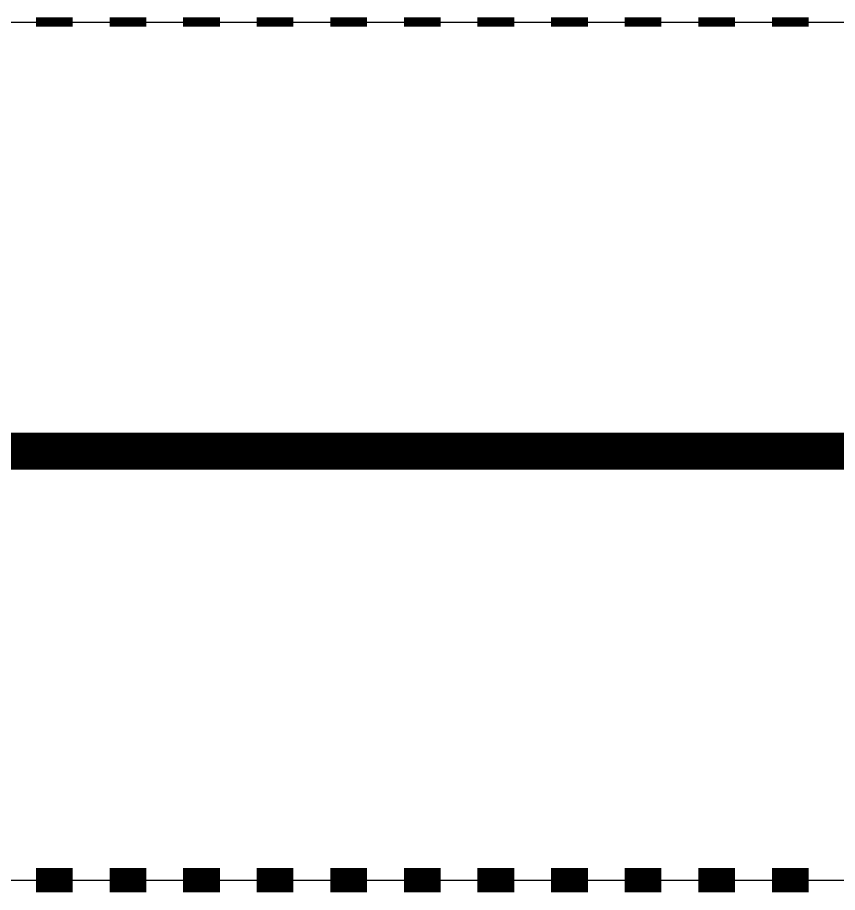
# Model space of a CAD drawing. Header units: metres. Extents: x 3 to 509016, y 4 to 6969473.
# Drawn here: x 507508.96 to 507522.33, y 6969386.6 to 6969400.88 of the extents above; entities that cross this region are included whole.
import ezdxf

# ---------------------------------------------------------------- set-up
doc = ezdxf.new("R2010")
doc.units = ezdxf.units.M
doc.layers.add('_Design Non Plottable', color=45, linetype='Continuous', plot=False)
doc.layers.add('CIV_LINEMARKING', color=252, linetype='Continuous')
doc.layers.add('XREF', color=7, linetype='Continuous')

# ---------------------------------------------------------------- blocks, each defined once
blk = doc.blocks.new('*U217')
at = {"const_width": 0.4}
blk.add_lwpolyline([(0, 0), (0.6, 0)], dxfattribs=at)
blk = doc.blocks.new('*U216')
at = {"layer": 'CIV_LINEMARKING', "color": 0, "linetype": 'ByBlock', "lineweight": -2, "transparency": 16777216}
for p in [(508569.513, 6967690.963), (508570.713, 6967690.963), (508571.913, 6967690.963), (508573.113, 6967690.963), (508574.313, 6967690.963), (508575.513, 6967690.963), (508576.713, 6967690.963), (508577.913, 6967690.963), (508579.113, 6967690.963), (508580.313, 6967690.963), (508581.513, 6967690.963), (508582.713, 6967690.963)]:
    blk.add_blockref('*U217', p, dxfattribs=at)
blk = doc.blocks.new('*U219')
at = {"layer": 'CIV_LINEMARKING', "const_width": 0.15}
blk.add_lwpolyline([(0, 0), (0.6, 0)], dxfattribs=at)
blk = doc.blocks.new('*U218')
at = {"layer": 'CIV_LINEMARKING', "color": 0, "linetype": 'ByBlock', "lineweight": -2, "transparency": 16777216}
for p in [(508569.513, 6967704.963), (508570.713, 6967704.963), (508571.913, 6967704.963), (508573.113, 6967704.963), (508574.313, 6967704.963), (508575.513, 6967704.963), (508576.713, 6967704.963), (508577.913, 6967704.963), (508579.113, 6967704.963), (508580.313, 6967704.963), (508581.513, 6967704.963)]:
    blk.add_blockref('*U219', p, dxfattribs=at)
blk = doc.blocks.new('XD_DESIGN_3')
at = {"layer": '_Design Non Plottable'}
blk.add_line((508563.513, 6967690.963), (508603.513, 6967690.963), dxfattribs=at)
blk.add_lwpolyline([(508563.513, 6967704.963), (508603.513, 6967704.963)], dxfattribs=at)
at = {"layer": 'CIV_LINEMARKING', "const_width": 0.6}
blk.add_lwpolyline([(508563.513, 6967697.963), (508583.513, 6967697.963)], dxfattribs=at)
at = {"layer": 'CIV_LINEMARKING'}
for name in ['*U218', '*U216']:
    blk.add_blockref(name, (0, 0), dxfattribs=at)

msp = doc.modelspace()

# ---------------------------------------------------------------- block references
at = {"layer": 'XREF'}
msp.add_blockref('XD_DESIGN_3', (-1060.249, 1695.84), dxfattribs=at)

doc.saveas('drawing.dxf')
